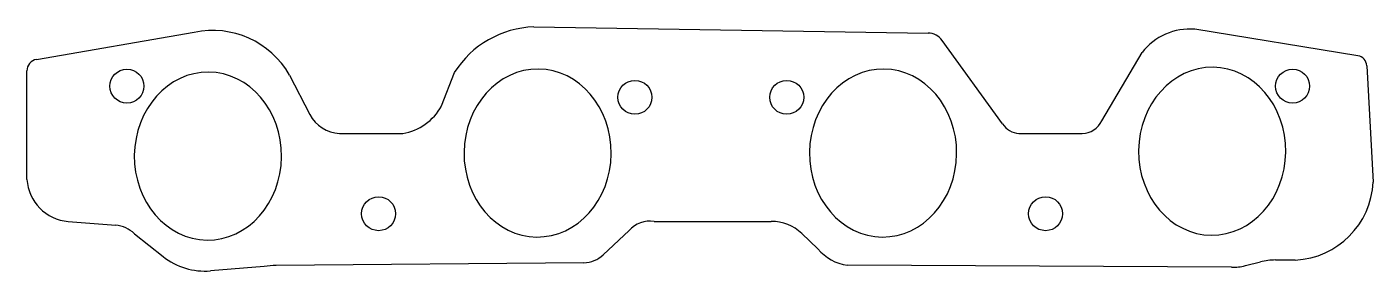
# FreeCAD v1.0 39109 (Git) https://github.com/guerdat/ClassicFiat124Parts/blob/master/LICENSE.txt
# Model space of a CAD drawing. Header units: millimetres. Extents: x -161 to 195, y -53 to 11.
import ezdxf

# ---------------------------------------------------------------- set-up
doc = ezdxf.new("R2010")
doc.units = ezdxf.units.MM
doc.layers.add('Sketch', color=7, linetype='CONTINUOUS')

msp = doc.modelspace()

# ---------------------------------------------------------------- linework, layer by layer
at = {"layer": 'Sketch'}
for p, q in [((-27.12, 11.37), (77.31, 9.75)), ((191.2, 3.71), (148.01, 10.74)), ((-158.9, 2.76), (-117.11, 9.94)), ((97.06, -14.35), (81.08, 7.79)), ((123.34, -13.52), (134.03, 4.63)), ((193.56, 1.09), (195.23, -29.74)), ((-161.46, -29.08), (-161.46, -0.28)), ((-91.85, -1.39), (-86.5, -11.86)), ((-51.58, -9.59), (-48.21, -0.71)), ((-78.66, -16.88), (-61.88, -16.88)), ((101.39, -16.88), (118.17, -16.88)), ((-150.54, -40.21), (-137.93, -41.18)), ((-8.8, -49), (-1.89, -42.58)), ((4.7, -40.2), (35.73, -40.2)), ((-132.98, -43.43), (-125.4, -49.46)), ((43.86, -43.4), (48.14, -47.45)), ((-98.63, -52.09), (-112.83, -53.28)), ((-13.86, -51.11), (-95.38, -51.86)), ((157.71, -52.34), (55.94, -51.77)), ((161.39, -51.9), (165.39, -50.9)), ((169.37, -50.4), (174.62, -50.4))]:
    msp.add_line(p, q, dxfattribs=at)
for centre in [(-134.96, -4.32), (173.91, -4.32), (-0.36, -7.29), (39.86, -7.29), (-68.27, -38.13), (108.45, -38.13)]:
    msp.add_circle(centre, 4.5, dxfattribs=at)
for centre, radius, start, end in [((-26.23, -14.64), 26.03, 91.9546, 147.6203), ((146.67, -5.22), 16.02, 85.1959, 142.0816), ((-112.27, -13.12), 23.55, 29.8713, 101.8443), ((77.24, 5.01), 4.74, 35.8288, 89.1131), ((190.75, 0.94), 2.81, 3.0993, 80.7557), ((-158.38, -0.28), 3.08, 99.743, 180), ((-64.38, -2.43), 14.66, -80.2022, -29.2503), ((-78.09, -7.34), 9.55, -151.7464, -93.4147), ((118.01, -10.98), 5.9, -88.4669, -25.5462), ((101.83, -11.15), 5.75, -146.1284, -94.4258), ((-149.48, -28.24), 12.01, -175.9944, -95.0558), ((173.6, -28.78), 21.65, -87.2885, -2.5411), ((-138.78, -49.62), 8.48, 46.8617, 84.2505), ((3.56, -47.39), 7.27, 81.0019, 138.5998), ((36.1, -51.19), 11, 45.1371, 91.9093), ((-114.31, -35.53), 17.81, -128.5263, -85.2151), ((-13.92, -43.83), 7.28, -89.4749, -45.2665), ((57.47, -39.81), 12.06, -140.7179, -97.2816), ((-94.61, -85.43), 33.58, 91.3081, 96.8745), ((157.79, -37.53), 14.81, -90.3184, -75.9463), ((169.37, -66.82), 16.42, 90, 104.0537)]:
    msp.add_arc(centre, radius, start, end, dxfattribs=at)
for centre in [(-26.14, -22.06), (65.39, -22.06), (152.59, -21.58), (-113.5, -22.86)]:
    msp.add_ellipse(centre, major_axis=(0.23, 22.25), ratio=0.876404, start_param=0, end_param=6.28318, dxfattribs=at)

doc.saveas('drawing.dxf')
